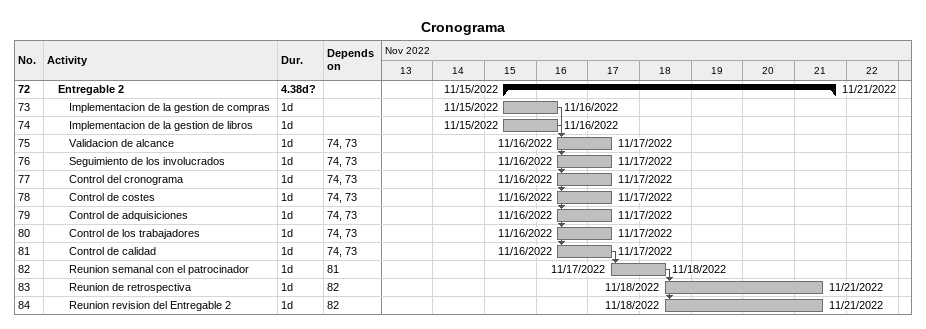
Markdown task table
Cronograma

| ID | Level | Task | Duration | Start | Finish | Predecessors |
|---|---|---|---|---|---|---|
| 72 | 2 | **Entregable 2** | 4.38d? | 2022-11-15 | 2022-11-21 |  |
| 73 | 3 | Implementacion de la gestion de compras | 1d | 2022-11-15 | 2022-11-16 |  |
| 74 | 3 | Implementacion de la gestion de libros | 1d | 2022-11-15 | 2022-11-16 |  |
| 75 | 3 | Validacion de alcance | 1d | 2022-11-16 | 2022-11-17 | 74, 73 |
| 76 | 3 | Seguimiento de los involucrados | 1d | 2022-11-16 | 2022-11-17 | 74, 73 |
| 77 | 3 | Control del cronograma | 1d | 2022-11-16 | 2022-11-17 | 74, 73 |
| 78 | 3 | Control de costes | 1d | 2022-11-16 | 2022-11-17 | 74, 73 |
| 79 | 3 | Control de adquisiciones | 1d | 2022-11-16 | 2022-11-17 | 74, 73 |
| 80 | 3 | Control de los trabajadores | 1d | 2022-11-16 | 2022-11-17 | 74, 73 |
| 81 | 3 | Control de calidad | 1d | 2022-11-16 | 2022-11-17 | 74, 73 |
| 82 | 3 | Reunion semanal con el patrocinador | 1d | 2022-11-17 | 2022-11-18 | 81 |
| 83 | 3 | Reunion de retrospectiva | 1d | 2022-11-18 | 2022-11-21 | 82 |
| 84 | 3 | Reunion revision del Entregable 2 | 1d | 2022-11-18 | 2022-11-21 | 82 |
